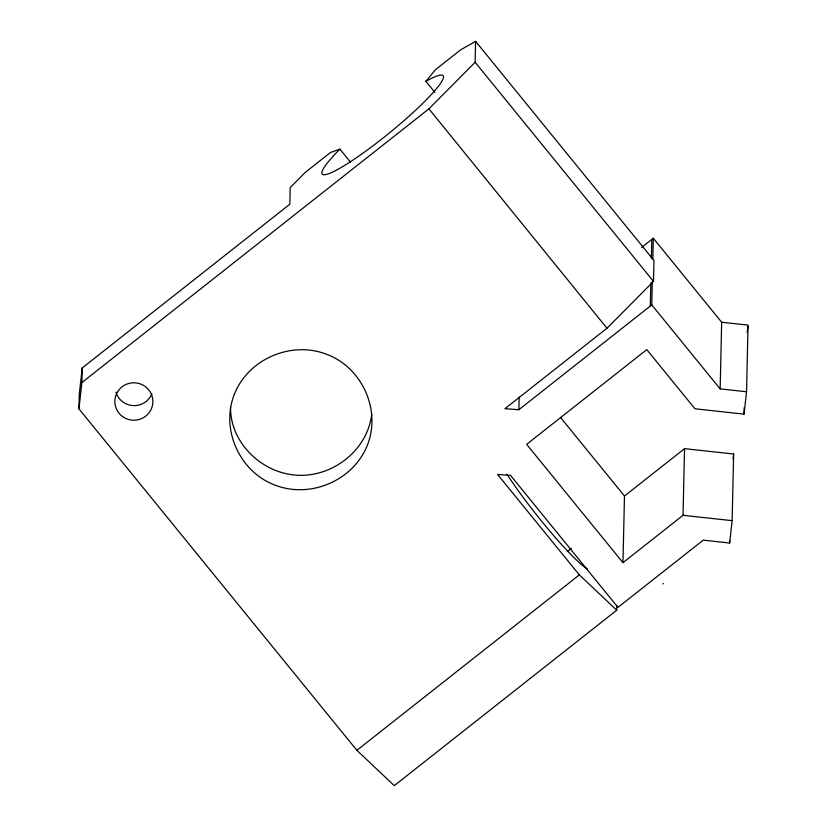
<?xml version="1.0" encoding="UTF-8"?>
<svg xmlns="http://www.w3.org/2000/svg" width="827" height="827" viewBox="0 0 827 827"><rect width="100%" height="100%" fill="white"/><g stroke="black" fill="none" stroke-linecap="round" stroke-linejoin="round"><path stroke-width="1.24" d="M616.839 605.292L616.735 610.212L394.272 785.65L356.882 750.327L78.947 408.838L79.278 394.252L82.224 367.953L289.853 204.207L290.225 187.543L305.297 172.357L330.511 152.468L339.907 149.149L350.493 162.154M78.947 408.838L81.894 382.529L82.224 367.953M652.307 281.811L651.779 304.884L518.87 409.706L504.946 408.693L607.276 327.988L653.485 281.397L475.132 62.263L475.608 41.35L460.691 49.806L435.478 69.685L425.895 81.335A77.934 10.472 -39.1 0 1 425.46 100.656A77.934 10.472 -39.1 0 1 339.463 168.47A77.934 10.472 -39.1 0 1 339.907 149.149M518.87 409.706L519.149 397.084M616.735 610.212L579.334 574.889L497.596 474.45L510.538 475.401L617.965 607.39L703.239 540.145L729.631 543.019L732.133 520.659L683.03 515.304L622.969 562.67L624.478 496.024L560.541 417.459M650.301 306.052L650.818 282.989M651.376 258.634L651.81 239.406M652.834 258.737L653.299 238.238L641.7 247.376M653.485 281.397L653.961 260.495L475.608 41.35M683.03 515.304L684.539 448.658L733.642 454.013L732.133 520.659M622.969 562.67L526.654 444.337L646.786 349.604L694.938 408.776L744.042 414.131L746.543 391.771L720.152 388.886L721.661 322.241L653.299 238.238M729.631 543.019L729.693 540.455M744.042 414.131L744.186 407.721M746.543 391.771L748.053 325.114L721.661 322.241M733.084 458.975L733.642 454.013M747.215 332.568L747.908 326.355M371.757 414.048C367.436 451.335 330.345 479.215 293.399 474.894C259.833 471.214 230.133 441.608 230.557 407.184M81.894 382.529L428.924 108.854L475.132 62.263M624.478 496.024L684.539 448.658M567.281 551.537L571.323 548.342M356.882 750.327L579.334 574.889M606.904 328.154L428.924 108.854M662.841 583.872L663.461 583.614M651.779 304.884L720.152 388.886M425.895 81.335L434.857 92.345M587.48 568.966A77.934 8.787 51.7 0 1 506.899 474.14M151.899 393.735A19.011 18.711 1.3 0 1 115.935 392.143M234.392 394.19C220.344 429.327 239.623 471.938 274.998 485.098C310.28 498.939 353.346 480.59 367.333 445.257C381.381 410.12 362.102 367.498 326.737 354.349C291.445 340.497 248.379 358.846 234.392 394.19M122.613 416.591A19.011 18.711 1.3 0 0 152.757 403.566A19.011 18.711 1.3 0 0 126.211 384.369A19.011 18.711 1.3 0 0 122.613 416.591"/></g></svg>
